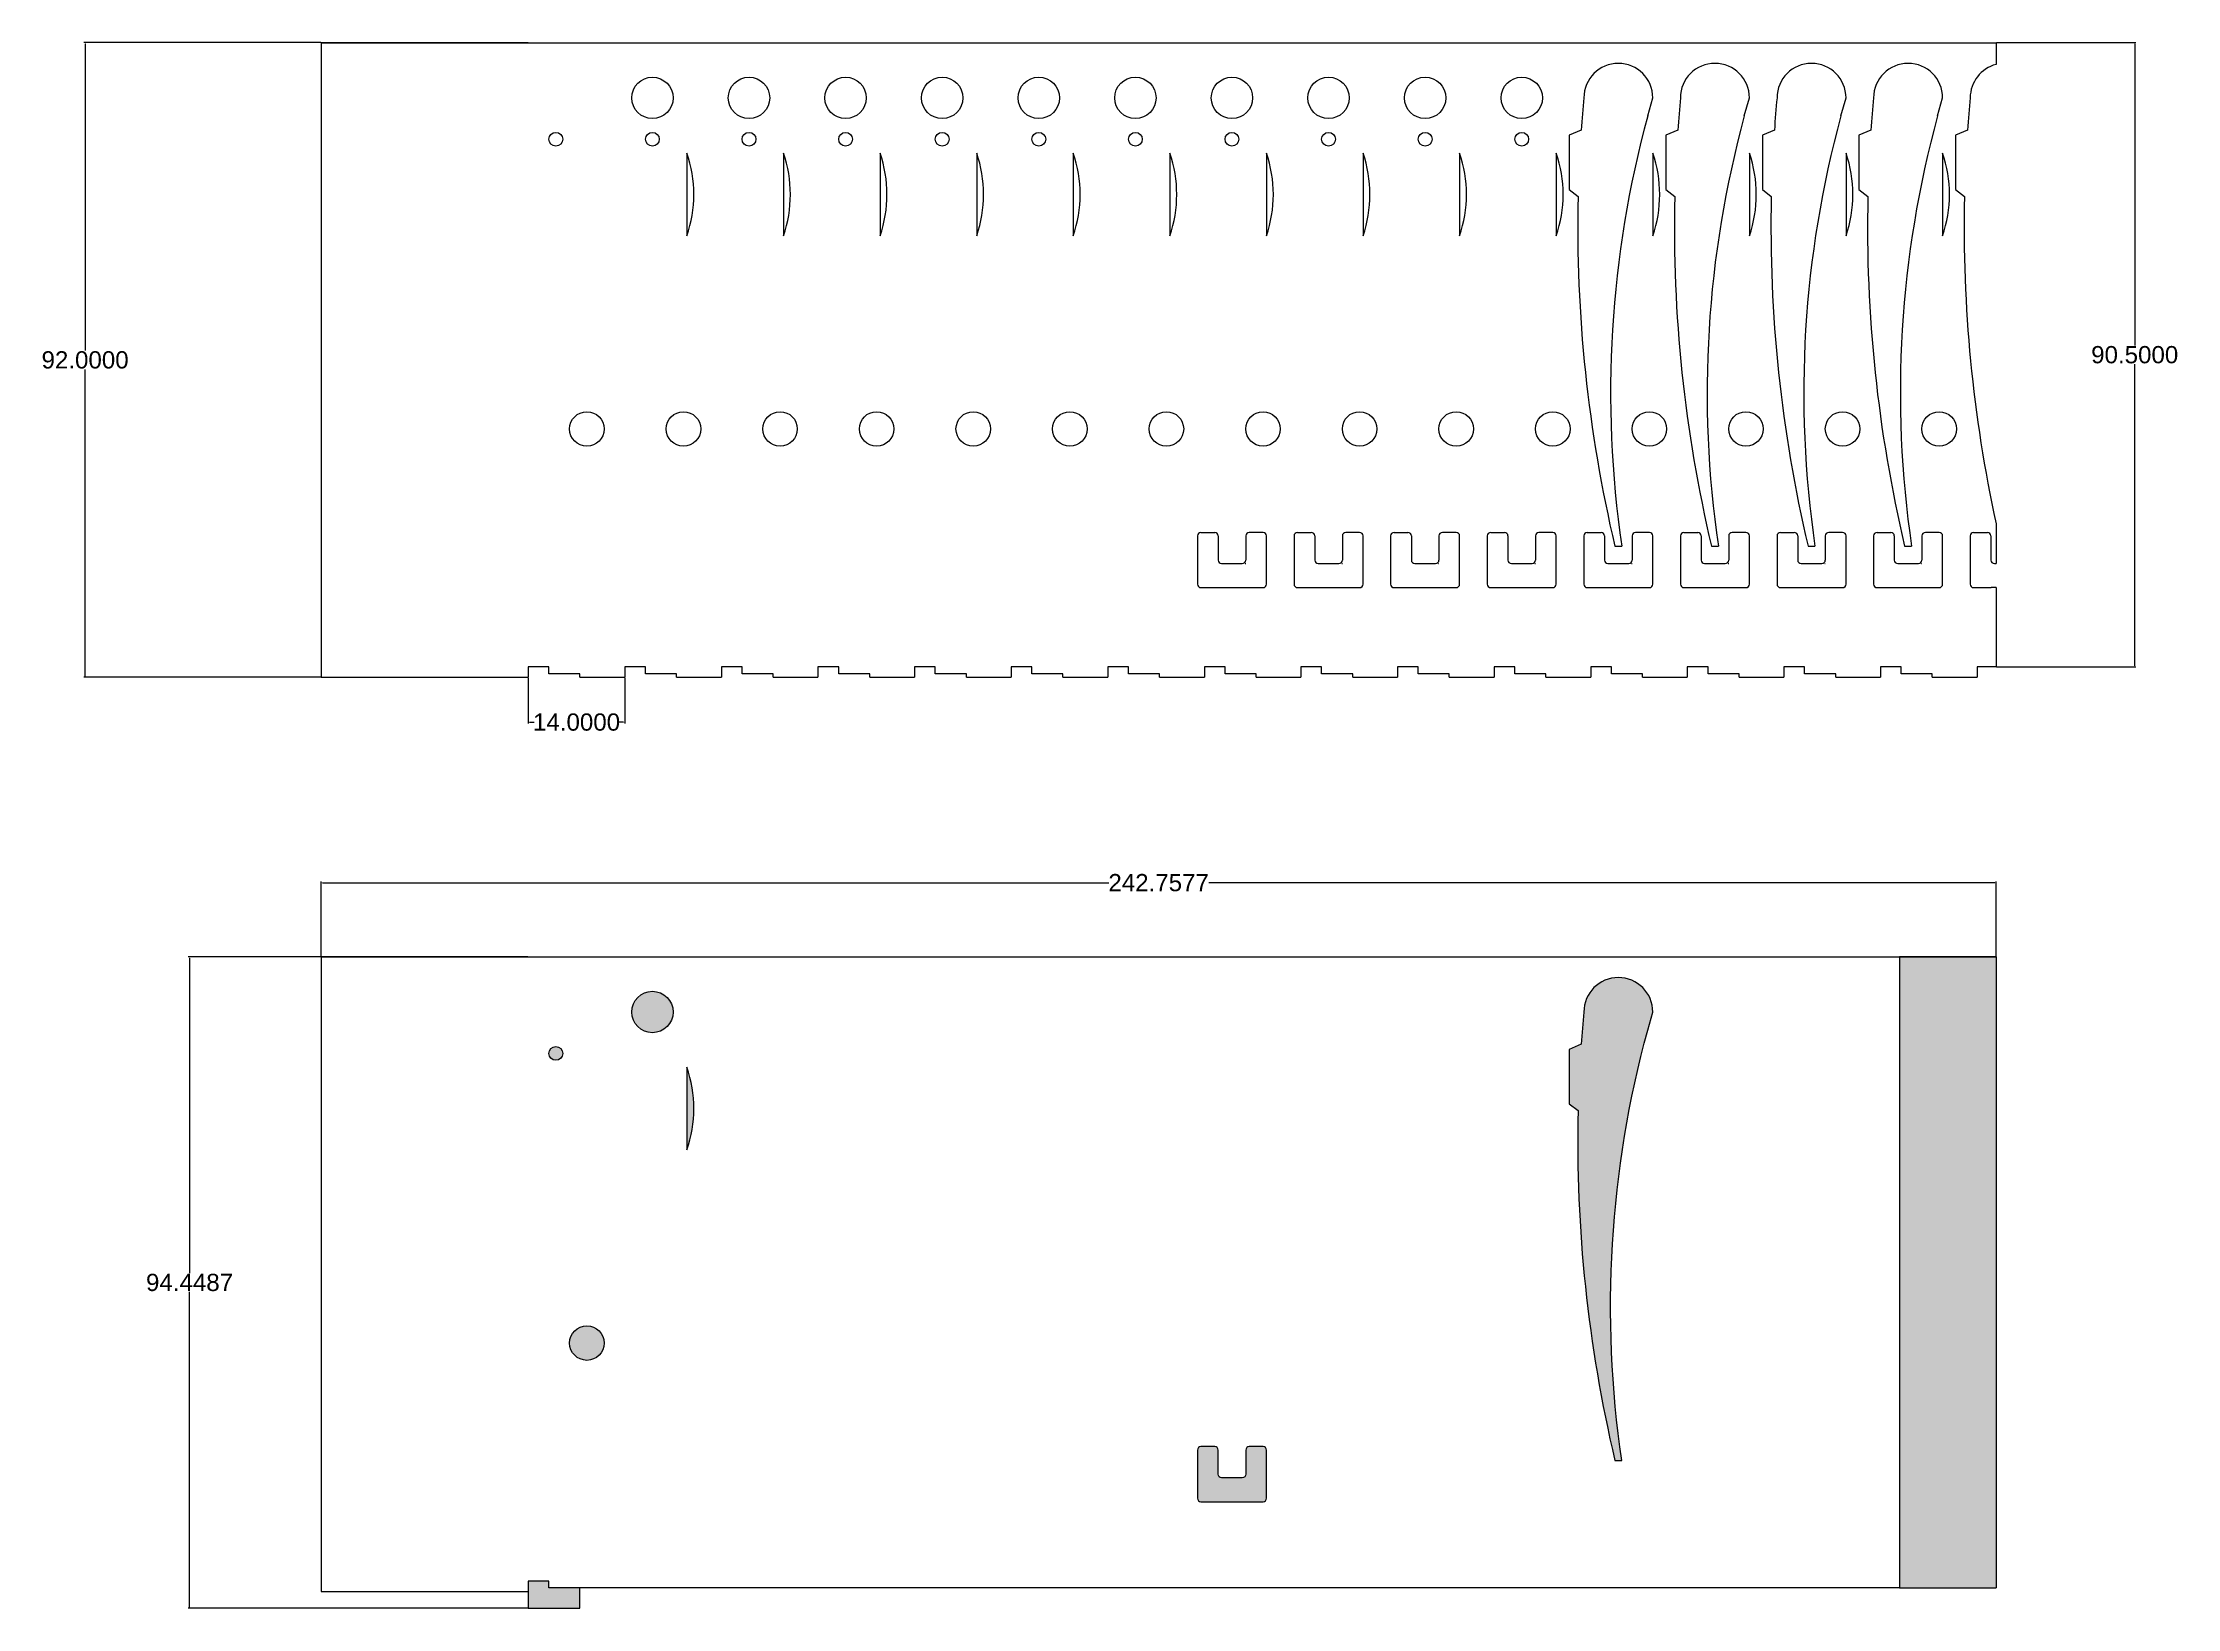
# Model space of a CAD drawing. Header units: inches. Extents: x -23 to 8667, y -441 to 273.
# Drawn here: x -23 to 286.4, y -293.3 to -66.3 of the extents above; entities that cross this region are included whole.
import ezdxf

# ---------------------------------------------------------------- set-up
doc = ezdxf.new("R2010")
doc.units = ezdxf.units.IN
doc.header["$MEASUREMENT"] = 0
doc.styles.get("Standard").update_dxf_attribs({"font": 'arial.ttf'})
doc.dimstyles.get("Standard").update_dxf_attribs({"dimtxt": 0.18, "dimasz": 0.18, "dimexe": 0.18, "dimexo": 0.0625, "dimgap": 0.09, "dimtad": 0, "dimtih": 1, "dimtoh": 1, "dimdec": 4, "dimzin": 0, "dimdsep": 46, "dimtxsty": 'Standard', "dimcen": 0.09, "dimadec": 0, "dimazin": 0, "dimtfac": 1, "dimtdec": 4, "dimtofl": 0, "dimtmove": 0, "dimatfit": 3, "dimfxl": 1, "dimtolj": 1, "dimtzin": 0, "dimarcsym": 0})

# ---------------------------------------------------------------- blocks, each defined once
blk = doc.blocks.new('*D35')
at = {"color": 0, "lineweight": -2, "transparency": 16777216}
for p, q in [((17.34, -66.31), (-17, -66.31)), ((-16.82, -66.49), (-16.82, -110.95)), ((-16.82, -158.13), (-16.82, -113.68)), ((17.34, -158.31), (-17, -158.31))]:
    blk.add_line(p, q, dxfattribs=at)
at = {"color": 0, "transparency": 16777216}
for points in [[(-16.85, -66.49), (-16.79, -66.49), (-16.82, -66.31)], [(-16.85, -158.13), (-16.79, -158.13), (-16.82, -158.31)]]:
    blk.add_solid(points, dxfattribs=at)
at = {"layer": 'Defpoints', "color": 0, "transparency": 16777216}
for p in [(17.41, -66.31), (-16.82, -158.31), (17.41, -158.31)]:
    blk.add_point(p, dxfattribs=at)
at = {"color": 0, "transparency": 16777216, "insert": (-16.82, -112.31), "char_height": 0.18, "attachment_point": 5}
blk.add_mtext('\\A1;{\\H13.88889x;92.0000}', dxfattribs=at)
blk = doc.blocks.new('*D36')
at = {"color": 0, "lineweight": -2, "transparency": 16777216}
for p, q in [((47.41, -158.38), (47.41, -165)), ((61.41, -158.38), (61.41, -165)), ((47.59, -164.82), (48.28, -164.82)), ((61.23, -164.82), (60.53, -164.82))]:
    blk.add_line(p, q, dxfattribs=at)
at = {"color": 0, "transparency": 16777216}
for points in [[(47.59, -164.79), (47.59, -164.85), (47.41, -164.82)], [(61.23, -164.79), (61.23, -164.85), (61.41, -164.82)]]:
    blk.add_solid(points, dxfattribs=at)
at = {"layer": 'Defpoints', "color": 0, "transparency": 16777216}
for p in [(47.41, -158.31), (61.41, -158.31), (61.41, -164.82)]:
    blk.add_point(p, dxfattribs=at)
at = {"color": 0, "transparency": 16777216, "insert": (54.41, -164.82), "char_height": 0.18, "attachment_point": 5}
blk.add_mtext('\\A1;{\\H13.88889x;14.0000}', dxfattribs=at)
blk = doc.blocks.new('*D37')
at = {"color": 0, "lineweight": -2, "transparency": 16777216}
for p, q in [((260.23, -66.31), (280.43, -66.31)), ((280.25, -66.49), (280.25, -110.2)), ((280.25, -156.63), (280.25, -112.93)), ((260.23, -156.81), (280.43, -156.81))]:
    blk.add_line(p, q, dxfattribs=at)
at = {"color": 0, "transparency": 16777216}
for points in [[(280.22, -66.49), (280.28, -66.49), (280.25, -66.31)], [(280.22, -156.63), (280.28, -156.63), (280.25, -156.81)]]:
    blk.add_solid(points, dxfattribs=at)
at = {"layer": 'Defpoints', "color": 0, "transparency": 16777216}
for p in [(260.16, -66.31), (280.25, -66.31), (260.16, -156.81)]:
    blk.add_point(p, dxfattribs=at)
at = {"color": 0, "transparency": 16777216, "insert": (280.25, -111.56), "char_height": 0.18, "attachment_point": 5}
blk.add_mtext('\\A1;{\\H13.88889x;90.5000}', dxfattribs=at)
blk = doc.blocks.new('*D38')
at = {"color": 0, "lineweight": -2, "transparency": 16777216}
for p, q in [((17.41, -198.78), (17.41, -187.92)), ((17.59, -188.1), (131.54, -188.1)), ((259.98, -188.1), (146.03, -188.1)), ((260.16, -198.78), (260.16, -187.92))]:
    blk.add_line(p, q, dxfattribs=at)
at = {"color": 0, "transparency": 16777216}
for points in [[(17.59, -188.07), (17.59, -188.13), (17.41, -188.1)], [(259.98, -188.07), (259.98, -188.13), (260.16, -188.1)]]:
    blk.add_solid(points, dxfattribs=at)
at = {"layer": 'Defpoints', "color": 0, "transparency": 16777216}
for p in [(17.41, -188.1), (17.41, -198.84), (260.16, -198.84)]:
    blk.add_point(p, dxfattribs=at)
at = {"color": 0, "transparency": 16777216, "insert": (138.78, -188.1), "char_height": 0.18, "attachment_point": 5}
blk.add_mtext('\\A1;{\\H13.88889x;242.7577}', dxfattribs=at)
blk = doc.blocks.new('*D39')
at = {"color": 0, "lineweight": -2, "transparency": 16777216}
for p, q in [((47.34, -198.84), (-1.86, -198.84)), ((-1.68, -199.02), (-1.68, -244.7)), ((-1.68, -293.11), (-1.68, -247.43)), ((47.34, -293.29), (-1.86, -293.29))]:
    blk.add_line(p, q, dxfattribs=at)
at = {"color": 0, "transparency": 16777216}
for points in [[(-1.71, -199.02), (-1.65, -199.02), (-1.68, -198.84)], [(-1.71, -293.11), (-1.65, -293.11), (-1.68, -293.29)]]:
    blk.add_solid(points, dxfattribs=at)
at = {"layer": 'Defpoints', "color": 0, "transparency": 16777216}
for p in [(-1.68, -198.84), (47.41, -198.84), (47.41, -293.29)]:
    blk.add_point(p, dxfattribs=at)
at = {"color": 0, "transparency": 16777216, "insert": (-1.68, -246.06), "char_height": 0.18, "attachment_point": 5}
blk.add_mtext('\\A1;{\\H13.88889x;94.4487}', dxfattribs=at)

msp = doc.modelspace()

# ---------------------------------------------------------------- hatches: boundary and pattern name
h = msp.add_hatch()
h.set_pattern_fill('ANGLE', color=256)
h.set_pattern_definition([(0, (0, 0), (0, 0.275), [0.2, -0.075]), (90, (0, 0), (-0.275, 2e-17), [0.2, -0.075])])
h.paths.add_polyline_path([(68.40612, -206.83953, 1), (62.40612, -206.83953, 1)])
h.paths.add_polyline_path([(70.40612, -214.83991), (70.40612, -226.83991, 0.166666667)])
h.paths.add_polyline_path([(50.40612, -212.83991, 1), (52.40612, -212.83991, 1)])
h.paths.add_polyline_path([(53.40612, -254.83991, 1), (58.40612, -254.83991, 1)])
h.paths.add_polyline_path([(54.90612, -293.2886), (54.90612, -290.33991), (50.40612, -290.33991), (50.40612, -289.33991), (47.40612, -289.33991), (47.40612, -290.83991), (47.40612, -293.2886)])
h.paths.add_polyline_path([(209.66646, -209.45669), (210.40612, -206.83953, 1), (200.40612, -206.83953, 0.005815503), (200.02341, -211.50507), (198.28169, -212.26359), (198.28169, -220.13839), (199.57768, -221.13207, 0.063595103), (204.90612, -271.83953), (205.90612, -271.83953, -0.103525568)])
h.paths.add_polyline_path([(153.90612, -277.83991, 0.414213562), (154.40612, -277.33991), (154.40612, -270.33991, 0.414213562), (153.90612, -269.83991), (151.90612, -269.83991, 0.414213562), (151.40612, -270.33991), (151.40612, -273.85484, -0.414213562), (150.90612, -274.35484), (147.90612, -274.35484, -0.414213562), (147.40612, -273.85484), (147.40612, -270.33991, 0.414213562), (146.90612, -269.83991), (144.90612, -269.83991, 0.414213562), (144.40612, -270.33991), (144.40612, -277.33991, 0.414213562), (144.90612, -277.83991)])
h.paths.add_polyline_path([(260.16386, -198.83991), (246.16386, -198.83991), (246.16386, -290.33991), (260.16386, -290.33991)])

# ---------------------------------------------------------------- linework, layer by layer
for p, q in [((47.40612, -66.31354), (17.40612, -66.31354)), ((17.40612, -66.31354), (17.40612, -158.31354)), ((17.40612, -66.31354), (62.40612, -66.31354)), ((17.40612, -66.31354), (51.40612, -66.31354)), ((47.40612, -66.31354), (260.16386, -66.31354)), ((246.16386, -66.31354), (260.16386, -66.31354)), ((247.40612, -66.31354), (260.16386, -66.31354)), ((260.16386, -66.31354), (260.16386, -69.46993)), ((209.66646, -76.93031), (210.40612, -74.31315)), ((223.66646, -76.93031), (224.40612, -74.31315)), ((237.66646, -76.93031), (238.40612, -74.31315)), ((251.66646, -76.93031), (252.40612, -74.31315)), ((200.02341, -78.9787), (198.28169, -79.73721)), ((198.28169, -79.73721), (198.28169, -87.61202)), ((214.02341, -78.9787), (212.28169, -79.73721)), ((212.28169, -79.73721), (212.28169, -87.61202)), ((228.02341, -78.9787), (226.28169, -79.73721)), ((226.28169, -79.73721), (226.28169, -87.61202)), ((242.02341, -78.9787), (240.28169, -79.73721)), ((240.28169, -79.73721), (240.28169, -87.61202)), ((256.02341, -78.9787), (254.28169, -79.73721)), ((254.28169, -79.73721), (254.28169, -87.61202)), ((70.40612, -82.31354), (70.40612, -94.31354)), ((84.40612, -82.31354), (84.40612, -94.31354)), ((98.40612, -82.31354), (98.40612, -94.31354)), ((112.40612, -82.31354), (112.40612, -94.31354)), ((126.40612, -82.31354), (126.40612, -94.31354)), ((140.40612, -82.31354), (140.40612, -94.31354)), ((154.40612, -82.31354), (154.40612, -94.31354)), ((168.40612, -82.31354), (168.40612, -94.31354)), ((182.40612, -82.31354), (182.40612, -94.31354)), ((196.40612, -82.31354), (196.40612, -94.31354)), ((210.40612, -82.31354), (210.40612, -94.31354)), ((224.40612, -82.31354), (224.40612, -94.31354)), ((238.40612, -82.31354), (238.40612, -94.31354)), ((252.40612, -82.31354), (252.40612, -94.31354)), ((198.28169, -87.61202), (199.57768, -88.6057)), ((212.28169, -87.61202), (213.57768, -88.6057)), ((226.28169, -87.61202), (227.57768, -88.6057)), ((240.28169, -87.61202), (241.57768, -88.6057)), ((254.28169, -87.61202), (255.57768, -88.6057)), ((260.16386, -136.04594), (260.16386, -141.82847)), ((144.40612, -137.81354), (144.40612, -144.81354)), ((144.90612, -137.31354), (146.90612, -137.31354)), ((147.40612, -137.81354), (147.40612, -141.32847)), ((151.40612, -137.81354), (151.40612, -141.32847)), ((153.90612, -137.31354), (151.90612, -137.31354)), ((154.40612, -144.81354), (154.40612, -137.81354)), ((158.40612, -137.81354), (158.40612, -144.81354)), ((158.90612, -137.31354), (160.90612, -137.31354)), ((161.40612, -137.81354), (161.40612, -141.32847)), ((165.40612, -137.81354), (165.40612, -141.32847)), ((167.90612, -137.31354), (165.90612, -137.31354)), ((168.40612, -144.81354), (168.40612, -137.81354)), ((172.40612, -137.81354), (172.40612, -144.81354)), ((172.90612, -137.31354), (174.90612, -137.31354)), ((175.40612, -137.81354), (175.40612, -141.32847)), ((179.40612, -137.81354), (179.40612, -141.32847)), ((181.90612, -137.31354), (179.90612, -137.31354)), ((182.40612, -144.81354), (182.40612, -137.81354)), ((186.40612, -137.81354), (186.40612, -144.81354)), ((186.90612, -137.31354), (188.90612, -137.31354)), ((189.40612, -137.81354), (189.40612, -141.32847)), ((193.40612, -137.81354), (193.40612, -141.32847)), ((195.90612, -137.31354), (193.90612, -137.31354)), ((196.40612, -144.81354), (196.40612, -137.81354)), ((200.40612, -137.81354), (200.40612, -144.81354)), ((200.90612, -137.31354), (202.90612, -137.31354)), ((203.40612, -137.81354), (203.40612, -141.32847)), ((207.40612, -137.81354), (207.40612, -141.32847)), ((209.90612, -137.31354), (207.90612, -137.31354)), ((210.40612, -144.81354), (210.40612, -137.81354)), ((214.40612, -137.81354), (214.40612, -144.81354)), ((214.90612, -137.31354), (216.90612, -137.31354)), ((217.40612, -137.81354), (217.40612, -141.32847)), ((221.40612, -137.81354), (221.40612, -141.32847)), ((223.90612, -137.31354), (221.90612, -137.31354)), ((224.40612, -144.81354), (224.40612, -137.81354)), ((228.40612, -137.81354), (228.40612, -144.81354)), ((228.90612, -137.31354), (230.90612, -137.31354)), ((231.40612, -137.81354), (231.40612, -141.32847)), ((235.40612, -137.81354), (235.40612, -141.32847)), ((237.90612, -137.31354), (235.90612, -137.31354)), ((238.40612, -144.81354), (238.40612, -137.81354)), ((242.40612, -137.81354), (242.40612, -144.81354)), ((242.90612, -137.31354), (244.90612, -137.31354)), ((245.40612, -137.81354), (245.40612, -141.32847)), ((249.40612, -137.81354), (249.40612, -141.32847)), ((251.90612, -137.31354), (249.90612, -137.31354)), ((252.40612, -144.81354), (252.40612, -137.81354)), ((256.40612, -137.81354), (256.40612, -144.81354)), ((256.90612, -137.31354), (258.90612, -137.31354)), ((259.40612, -137.81354), (259.40612, -141.32847)), ((147.90612, -141.82847), (150.90612, -141.82847)), ((151.3229, -141.82847), (151.40612, -141.82847)), ((161.90612, -141.82847), (164.90612, -141.82847)), ((165.3229, -141.82847), (165.40612, -141.82847)), ((175.90612, -141.82847), (178.90612, -141.82847)), ((179.3229, -141.82847), (179.40612, -141.82847)), ((189.90612, -141.82847), (192.90612, -141.82847)), ((193.3229, -141.82847), (193.40612, -141.82847)), ((203.90612, -141.82847), (206.90612, -141.82847)), ((204.90612, -139.31315), (205.90612, -139.31315)), ((207.3229, -141.82847), (207.40612, -141.82847)), ((217.90612, -141.82847), (220.90612, -141.82847)), ((218.90612, -139.31315), (219.90612, -139.31315)), ((221.3229, -141.82847), (221.40612, -141.82847)), ((231.90612, -141.82847), (234.90612, -141.82847)), ((232.90612, -139.31315), (233.90612, -139.31315)), ((235.3229, -141.82847), (235.40612, -141.82847)), ((245.90612, -141.82847), (248.90612, -141.82847)), ((246.90612, -139.31315), (247.90612, -139.31315)), ((249.3229, -141.82847), (249.40612, -141.82847)), ((259.90612, -141.82847), (260.16386, -141.82847)), ((144.90612, -145.31354), (153.90612, -145.31354)), ((158.90612, -145.31354), (167.90612, -145.31354)), ((172.90612, -145.31354), (181.90612, -145.31354)), ((186.90612, -145.31354), (195.90612, -145.31354)), ((200.90612, -145.31354), (209.90612, -145.31354)), ((214.90612, -145.31354), (223.90612, -145.31354)), ((228.90612, -145.31354), (237.90612, -145.31354)), ((242.90612, -145.31354), (251.90612, -145.31354)), ((256.90612, -145.31354), (259.44785, -145.31354)), ((260.16386, -145.31354), (259.44785, -145.31354)), ((260.16386, -145.31354), (260.16386, -156.81354)), ((17.40612, -158.31354), (47.40612, -158.31354)), ((54.90612, -158.31354), (61.40612, -158.31354)), ((68.90612, -158.31354), (75.40612, -158.31354)), ((82.90612, -158.31354), (89.40612, -158.31354)), ((96.90612, -158.31354), (103.40612, -158.31354)), ((110.90612, -158.31354), (117.40612, -158.31354)), ((124.90612, -158.31354), (131.40612, -158.31354)), ((138.90612, -158.31354), (145.40612, -158.31354)), ((152.90612, -158.31354), (159.40612, -158.31354)), ((166.90612, -158.31354), (173.40612, -158.31354)), ((180.90612, -158.31354), (187.40612, -158.31354)), ((194.90612, -158.31354), (201.40612, -158.31354)), ((208.90612, -158.31354), (215.40612, -158.31354)), ((222.90612, -158.31354), (229.40612, -158.31354)), ((236.90612, -158.31354), (243.40612, -158.31354)), ((250.90612, -158.31354), (257.40612, -158.31354)), ((17.40612, -198.83991), (17.40612, -290.83991)), ((17.40612, -198.83991), (51.40612, -198.83991)), ((47.40612, -198.83991), (260.16386, -198.83991)), ((260.16386, -198.83991), (246.16386, -198.83991)), ((246.16386, -198.83991), (246.16386, -290.33991)), ((260.16386, -198.83991), (260.16386, -290.33991)), ((144.40612, -270.33991), (144.40612, -277.33991)), ((246.16386, -290.33991), (54.90612, -290.33991)), ((246.16386, -290.33991), (260.16386, -290.33991)), ((17.40612, -290.83991), (47.40612, -290.83991))]:
    msp.add_line(p, q)
for points in [[(54.90612, -158.31354), (54.90612, -157.81354), (50.40612, -157.81354), (50.40612, -156.81354), (47.40612, -156.81354), (47.40612, -158.31354)], [(68.90612, -158.31354), (68.90612, -157.81354), (64.40612, -157.81354), (64.40612, -156.81354), (61.40612, -156.81354), (61.40612, -158.31354)], [(82.90612, -158.31354), (82.90612, -157.81354), (78.40612, -157.81354), (78.40612, -156.81354), (75.40612, -156.81354), (75.40612, -158.31354)], [(96.90612, -158.31354), (96.90612, -157.81354), (92.40612, -157.81354), (92.40612, -156.81354), (89.40612, -156.81354), (89.40612, -158.31354)], [(110.90612, -158.31354), (110.90612, -157.81354), (106.40612, -157.81354), (106.40612, -156.81354), (103.40612, -156.81354), (103.40612, -158.31354)], [(124.90612, -158.31354), (124.90612, -157.81354), (120.40612, -157.81354), (120.40612, -156.81354), (117.40612, -156.81354), (117.40612, -158.31354)], [(138.90612, -158.31354), (138.90612, -157.81354), (134.40612, -157.81354), (134.40612, -156.81354), (131.40612, -156.81354), (131.40612, -158.31354)], [(152.90612, -158.31354), (152.90612, -157.81354), (148.40612, -157.81354), (148.40612, -156.81354), (145.40612, -156.81354), (145.40612, -158.31354)], [(166.90612, -158.31354), (166.90612, -157.81354), (162.40612, -157.81354), (162.40612, -156.81354), (159.40612, -156.81354), (159.40612, -158.31354)], [(180.90612, -158.31354), (180.90612, -157.81354), (176.40612, -157.81354), (176.40612, -156.81354), (173.40612, -156.81354), (173.40612, -158.31354)], [(194.90612, -158.31354), (194.90612, -157.81354), (190.40612, -157.81354), (190.40612, -156.81354), (187.40612, -156.81354), (187.40612, -158.31354)], [(208.90612, -158.31354), (208.90612, -157.81354), (204.40612, -157.81354), (204.40612, -156.81354), (201.40612, -156.81354), (201.40612, -158.31354)], [(222.90612, -158.31354), (222.90612, -157.81354), (218.40612, -157.81354), (218.40612, -156.81354), (215.40612, -156.81354), (215.40612, -158.31354)], [(236.90612, -158.31354), (236.90612, -157.81354), (232.40612, -157.81354), (232.40612, -156.81354), (229.40612, -156.81354), (229.40612, -158.31354)], [(250.90612, -158.31354), (250.90612, -157.81354), (246.40612, -157.81354), (246.40612, -156.81354), (243.40612, -156.81354), (243.40612, -158.31354)], [(260.16386, -156.81354), (257.40612, -156.81354), (257.40612, -158.31354)]]:
    msp.add_lwpolyline(points)
for points in [[(209.66646, -209.45669), (210.40612, -206.83953, 1), (200.40612, -206.83953, 0.005815503), (200.02341, -211.50507), (198.28169, -212.26359), (198.28169, -220.13839), (199.57768, -221.13207, 0.063595103), (204.90612, -271.83953), (205.90612, -271.83953, -0.103525568)], [(70.40612, -214.83991), (70.40612, -226.83991, 0.166666667)], [(154.40612, -270.33991, 0.414213562), (153.90612, -269.83991), (151.90612, -269.83991, 0.414213562), (151.40612, -270.33991), (151.40612, -273.85484, -0.414213562), (150.90612, -274.35484), (147.90612, -274.35484, -0.414213562), (147.40612, -273.85484), (147.40612, -270.33991, 0.414213562), (146.90612, -269.83991), (144.90612, -269.83991, 0.414213562), (144.40612, -270.33991), (144.40612, -277.33991, 0.414213562), (144.90612, -277.83991), (153.90612, -277.83991, 0.414213562), (154.40612, -277.33991)]]:
    msp.add_lwpolyline(points, format="xyb", close=True)
msp.add_lwpolyline([(54.90612, -290.33991), (50.40612, -290.33991), (50.40612, -289.33991), (47.40612, -289.33991), (47.40612, -290.83991), (47.40612, -293.2886), (54.90612, -293.2886)], close=True)
for centre, radius in [((65.40612, -74.31315), 3), ((79.40612, -74.31315), 3), ((93.40612, -74.31315), 3), ((107.40612, -74.31315), 3), ((121.40612, -74.31315), 3), ((135.40612, -74.31315), 3), ((149.40612, -74.31315), 3), ((163.40612, -74.31315), 3), ((177.40612, -74.31315), 3), ((191.40612, -74.31315), 3), ((51.40612, -80.31354), 1), ((65.40612, -80.31354), 1), ((79.40612, -80.31354), 1), ((93.40612, -80.31354), 1), ((107.40612, -80.31354), 1), ((121.40612, -80.31354), 1), ((135.40612, -80.31354), 1), ((149.40612, -80.31354), 1), ((163.40612, -80.31354), 1), ((177.40612, -80.31354), 1), ((191.40612, -80.31354), 1), ((55.90612, -122.31354), 2.5), ((69.90612, -122.31354), 2.5), ((83.90612, -122.31354), 2.5), ((97.90612, -122.31354), 2.5), ((111.90612, -122.31354), 2.5), ((125.90612, -122.31354), 2.5), ((139.90612, -122.31354), 2.5), ((153.90612, -122.31354), 2.5), ((167.90612, -122.31354), 2.5), ((181.90612, -122.31354), 2.5), ((195.90612, -122.31354), 2.5), ((209.90612, -122.31354), 2.5), ((223.90612, -122.31354), 2.5), ((237.90612, -122.31354), 2.5), ((251.90612, -122.31354), 2.5), ((65.40612, -206.83953), 3), ((51.40612, -212.83991), 1), ((55.90612, -254.83991), 2.5)]:
    msp.add_circle(centre, radius)
for centre, radius, start, end in [((205.40612, -74.31315), 5, 0, 180), ((219.40612, -74.31315), 5, 0, 180), ((233.40612, -74.31315), 5, 0, 180), ((247.40612, -74.31315), 5, 0, 180), ((261.40612, -74.31315), 5, 104.3859213, 180), ((400.77282, -93.09738), 201.24528, 174.6442174, 175.9770174), ((356.81772, -117.10511), 152.5369, 164.7294299, 188.3715206), ((414.77282, -93.09738), 201.24528, 174.6442174, 175.9770174), ((370.81772, -117.10511), 152.5369, 164.7294299, 188.3715206), ((428.77282, -93.09738), 201.24528, 174.6442174, 175.9770174), ((384.81772, -117.10511), 152.5369, 164.7294299, 188.3715206), ((442.77282, -93.09738), 201.24528, 174.6442174, 175.9770174), ((398.81772, -117.10511), 152.5369, 164.7294299, 188.3715206), ((456.77282, -93.09738), 201.24528, 174.6442174, 175.9770174), ((52.90612, -88.31354), 18.5, 341.0753556, 18.9246444), ((66.90612, -88.31354), 18.5, 341.0753556, 18.9246444), ((80.90612, -88.31354), 18.5, 341.0753556, 18.9246444), ((94.90612, -88.31354), 18.5, 341.0753556, 18.9246444), ((108.90612, -88.31354), 18.5, 341.0753556, 18.9246444), ((122.90612, -88.31354), 18.5, 341.0753556, 18.9246444), ((136.90612, -88.31354), 18.5, 341.0753556, 18.9246444), ((150.90612, -88.31354), 18.5, 341.0753556, 18.9246444), ((164.90612, -88.31354), 18.5, 341.0753556, 18.9246444), ((178.90612, -88.31354), 18.5, 341.0753556, 18.9246444), ((192.90612, -88.31354), 18.5, 341.0753556, 18.9246444), ((206.90612, -88.31354), 18.5, 341.0753556, 18.9246444), ((220.90612, -88.31354), 18.5, 341.0753556, 18.9246444), ((234.90612, -88.31354), 18.5, 341.0753556, 18.9246444), ((400.77282, -93.09738), 201.24528, 178.7210834, 193.2764062), ((414.77282, -93.09738), 201.24528, 178.7210834, 193.2764062), ((428.77282, -93.09738), 201.24528, 178.7210834, 193.2764062), ((442.77282, -93.09738), 201.24528, 178.7210834, 193.2764062), ((456.77282, -93.09738), 201.24528, 178.7210834, 192.3224968), ((144.90612, -137.81354), 0.5, 90, 180), ((146.90612, -137.81354), 0.5, 0, 90), ((151.90612, -137.81354), 0.5, 90, 180), ((153.90612, -137.81354), 0.5, 0, 90), ((158.90612, -137.81354), 0.5, 90, 180), ((160.90612, -137.81354), 0.5, 0, 90), ((165.90612, -137.81354), 0.5, 90, 180), ((167.90612, -137.81354), 0.5, 0, 90), ((172.90612, -137.81354), 0.5, 90, 180), ((174.90612, -137.81354), 0.5, 0, 90), ((179.90612, -137.81354), 0.5, 90, 180), ((181.90612, -137.81354), 0.5, 0, 90), ((186.90612, -137.81354), 0.5, 90, 180), ((188.90612, -137.81354), 0.5, 0, 90), ((193.90612, -137.81354), 0.5, 90, 180), ((195.90612, -137.81354), 0.5, 0, 90), ((200.90612, -137.81354), 0.5, 90, 180), ((202.90612, -137.81354), 0.5, 0, 90), ((207.90612, -137.81354), 0.5, 90, 180), ((209.90612, -137.81354), 0.5, 0, 90), ((214.90612, -137.81354), 0.5, 90, 180), ((216.90612, -137.81354), 0.5, 0, 90), ((221.90612, -137.81354), 0.5, 90, 180), ((223.90612, -137.81354), 0.5, 0, 90), ((228.90612, -137.81354), 0.5, 90, 180), ((230.90612, -137.81354), 0.5, 0, 90), ((235.90612, -137.81354), 0.5, 90, 180), ((237.90612, -137.81354), 0.5, 0, 90), ((242.90612, -137.81354), 0.5, 90, 180), ((244.90612, -137.81354), 0.5, 0, 90), ((249.90612, -137.81354), 0.5, 90, 180), ((251.90612, -137.81354), 0.5, 0, 90), ((256.90612, -137.81354), 0.5, 90, 180), ((258.90612, -137.81354), 0.5, 0, 90), ((147.90612, -141.32847), 0.5, 180, 270), ((150.90612, -141.32847), 0.5, 270, 0), ((161.90612, -141.32847), 0.5, 180, 270), ((164.90612, -141.32847), 0.5, 270, 0), ((175.90612, -141.32847), 0.5, 180, 270), ((178.90612, -141.32847), 0.5, 270, 0), ((189.90612, -141.32847), 0.5, 180, 270), ((192.90612, -141.32847), 0.5, 270, 0), ((203.90612, -141.32847), 0.5, 180, 270), ((206.90612, -141.32847), 0.5, 270, 0), ((217.90612, -141.32847), 0.5, 180, 270), ((220.90612, -141.32847), 0.5, 270, 0), ((231.90612, -141.32847), 0.5, 180, 270), ((234.90612, -141.32847), 0.5, 270, 0), ((245.90612, -141.32847), 0.5, 180, 270), ((248.90612, -141.32847), 0.5, 270, 0), ((259.90612, -141.32847), 0.5, 180, 270), ((144.90612, -144.81354), 0.5, 180, 270), ((153.90612, -144.81354), 0.5, 270, 0), ((158.90612, -144.81354), 0.5, 180, 270), ((167.90612, -144.81354), 0.5, 270, 0), ((172.90612, -144.81354), 0.5, 180, 270), ((181.90612, -144.81354), 0.5, 270, 0), ((186.90612, -144.81354), 0.5, 180, 270), ((195.90612, -144.81354), 0.5, 270, 0), ((200.90612, -144.81354), 0.5, 180, 270), ((209.90612, -144.81354), 0.5, 270, 0), ((214.90612, -144.81354), 0.5, 180, 270), ((223.90612, -144.81354), 0.5, 270, 0), ((228.90612, -144.81354), 0.5, 180, 270), ((237.90612, -144.81354), 0.5, 270, 0), ((242.90612, -144.81354), 0.5, 180, 270), ((251.90612, -144.81354), 0.5, 270, 0), ((256.90612, -144.81354), 0.5, 180, 270)]:
    msp.add_arc(centre, radius, start, end)

# ---------------------------------------------------------------- dimensions: what is measured, and where the dimension line sits
for base, p1, p2, picture, middle in [((-16.81761, -158.31354), (17.40612, -66.31354), (17.40612, -158.31354), '*D35', (-16.81761, -112.31354)), ((280.24779, -66.31354), (260.16386, -156.81354), (260.16386, -66.31354), '*D37', (280.24779, -111.56354)), ((-1.6778, -198.83991), (47.40612, -293.2886), (47.40612, -198.83991), '*D39', (-1.6778, -246.06425))]:
    dim = msp.add_linear_dim(base=base, p1=p1, p2=p2, angle=90, text='{\\H13.88889x;<>}', dimstyle='Standard')
    dim.commit()
    dim.dimension.update_dxf_attribs({"geometry": picture, "text_midpoint": middle})
for base, p1, p2, picture, middle in [((61.40612, -164.8167), (47.40612, -158.31354), (61.40612, -158.31354), '*D36', (54.40612, -164.8167)), ((17.40612, -188.09622), (260.16386, -198.83991), (17.40612, -198.83991), '*D38', (138.78499, -188.09622))]:
    dim = msp.add_linear_dim(base=base, p1=p1, p2=p2, text='{\\H13.88889x;<>}', dimstyle='Standard')
    dim.commit()
    dim.dimension.update_dxf_attribs({"geometry": picture, "text_midpoint": middle})

doc.saveas('drawing.dxf')
